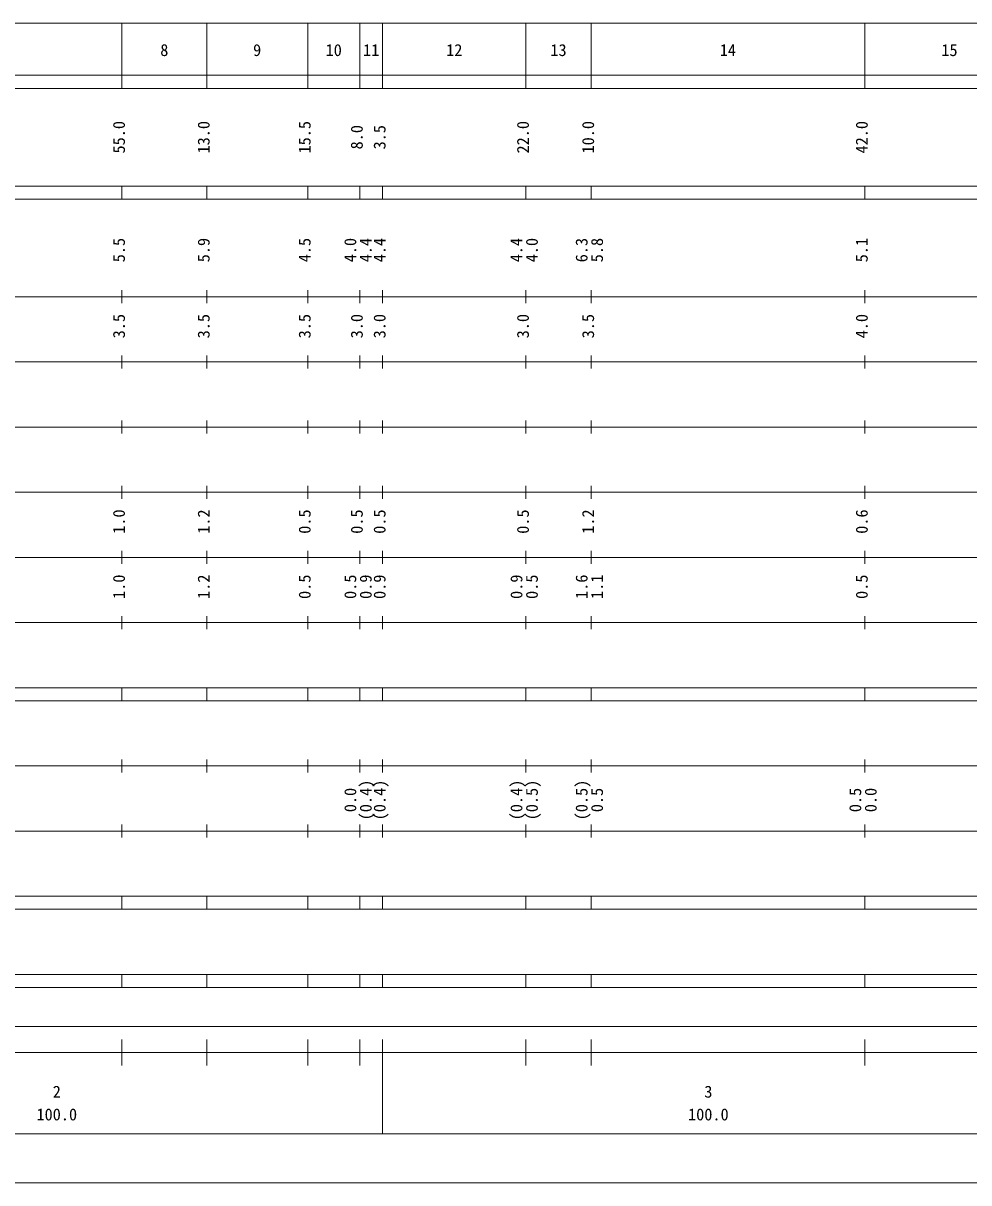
# Model space of a CAD drawing. Units: millimetres on the paper, enlarged 1000 times. Extents: x -625 to 705456, y -625 to 360858.
# Drawn here: x 238294 to 383423, y 858 to 178858 of the extents above; entities that cross this region are included whole.
import ezdxf
from ezdxf.enums import TextEntityAlignment as Align

# ---------------------------------------------------------------- set-up
doc = ezdxf.new("R2010")
doc.units = ezdxf.units.MM
doc.header["$LTSCALE"] = 1000
doc.layers.add('S-SUV', color=7, linetype='Continuous', lineweight=13)
doc.styles.add('ＭＳ ゴシック', font='')
doc.styles.get('ＭＳ ゴシック').set_extended_font_data('MS Gothic')

msp = doc.modelspace()

# ---------------------------------------------------------------- linework, layer by layer
at = {"layer": 'S-SUV'}
for p, q in [((93456, 178858), (604456, 178858)), ((253456, 168858), (253456, 178858)), ((266456, 168858), (266456, 178858)), ((281956, 168858), (281956, 178858)), ((289956, 168858), (289956, 178858)), ((293456, 168858), (293456, 178858)), ((315456, 168858), (315456, 178858)), ((325456, 168858), (325456, 178858)), ((367456, 168858), (367456, 178858)), ((65456, 170858), (604456, 170858)), ((65456, 168858), (604456, 168858)), ((65456, 153858), (604456, 153858)), ((253456, 151858), (253456, 153858)), ((266456, 151858), (266456, 153858)), ((281956, 151858), (281956, 153858)), ((289956, 151858), (289956, 153858)), ((293456, 151858), (293456, 153858)), ((315456, 151858), (315456, 153858)), ((325456, 151858), (325456, 153858)), ((367456, 151858), (367456, 153858)), ((65456, 151858), (604456, 151858)), ((253456, 135858), (253456, 137858)), ((266456, 135858), (266456, 137858)), ((281956, 135858), (281956, 137858)), ((289956, 135858), (289956, 137858)), ((293456, 135858), (293456, 137858)), ((315456, 135858), (315456, 137858)), ((325456, 135858), (325456, 137858)), ((367456, 135858), (367456, 137858)), ((65456, 136858), (604456, 136858)), ((71456, 126858), (604456, 126858)), ((253456, 125858), (253456, 127858)), ((266456, 125858), (266456, 127858)), ((281956, 125858), (281956, 127858)), ((289956, 125858), (289956, 127858)), ((293456, 125858), (293456, 127858)), ((315456, 125858), (315456, 127858)), ((325456, 125858), (325456, 127858)), ((367456, 125858), (367456, 127858)), ((253456, 115858), (253456, 117858)), ((266456, 115858), (266456, 117858)), ((281956, 115858), (281956, 117858)), ((289956, 115858), (289956, 117858)), ((293456, 115858), (293456, 117858)), ((315456, 115858), (315456, 117858)), ((325456, 115858), (325456, 117858)), ((367456, 115858), (367456, 117858)), ((77456, 116858), (604456, 116858)), ((71456, 106858), (604456, 106858)), ((253456, 105858), (253456, 107858)), ((266456, 105858), (266456, 107858)), ((281956, 105858), (281956, 107858)), ((289956, 105858), (289956, 107858)), ((293456, 105858), (293456, 107858)), ((315456, 105858), (315456, 107858)), ((325456, 105858), (325456, 107858)), ((367456, 105858), (367456, 107858)), ((77456, 96858), (604456, 96858)), ((253456, 95858), (253456, 97858)), ((266456, 95858), (266456, 97858)), ((281956, 95858), (281956, 97858)), ((289956, 95858), (289956, 97858)), ((293456, 95858), (293456, 97858)), ((315456, 95858), (315456, 97858)), ((325456, 95858), (325456, 97858)), ((367456, 95858), (367456, 97858)), ((253456, 85858), (253456, 87858)), ((266456, 85858), (266456, 87858)), ((281956, 85858), (281956, 87858)), ((289956, 85858), (289956, 87858)), ((293456, 85858), (293456, 87858)), ((315456, 85858), (315456, 87858)), ((325456, 85858), (325456, 87858)), ((367456, 85858), (367456, 87858)), ((71456, 86858), (604456, 86858)), ((65456, 76858), (604456, 76858)), ((253456, 74858), (253456, 76858)), ((266456, 74858), (266456, 76858)), ((281956, 74858), (281956, 76858)), ((289956, 74858), (289956, 76858)), ((293456, 74858), (293456, 76858)), ((315456, 74858), (315456, 76858)), ((325456, 74858), (325456, 76858)), ((367456, 74858), (367456, 76858)), ((65456, 74858), (604456, 74858)), ((74456, 64858), (604456, 64858)), ((253456, 63858), (253456, 65858)), ((266456, 63858), (266456, 65858)), ((281956, 63858), (281956, 65858)), ((289956, 63858), (289956, 65858)), ((293456, 63858), (293456, 65858)), ((315456, 63858), (315456, 65858)), ((325456, 63858), (325456, 65858)), ((367456, 63858), (367456, 65858)), ((253456, 53858), (253456, 55858)), ((266456, 53858), (266456, 55858)), ((281956, 53858), (281956, 55858)), ((289956, 53858), (289956, 55858)), ((293456, 53858), (293456, 55858)), ((315456, 53858), (315456, 55858)), ((325456, 53858), (325456, 55858)), ((367456, 53858), (367456, 55858)), ((65456, 54858), (604456, 54858)), ((65456, 44858), (604456, 44858)), ((253456, 42858), (253456, 44858)), ((266456, 42858), (266456, 44858)), ((281956, 42858), (281956, 44858)), ((289956, 42858), (289956, 44858)), ((293456, 42858), (293456, 44858)), ((315456, 42858), (315456, 44858)), ((325456, 42858), (325456, 44858)), ((367456, 42858), (367456, 44858)), ((65456, 42858), (604456, 42858)), ((65456, 32858), (604456, 32858)), ((253456, 30858), (253456, 32858)), ((266456, 30858), (266456, 32858)), ((281956, 30858), (281956, 32858)), ((289956, 30858), (289956, 32858)), ((293456, 30858), (293456, 32858)), ((315456, 30858), (315456, 32858)), ((325456, 30858), (325456, 32858)), ((367456, 30858), (367456, 32858)), ((65456, 30858), (604456, 30858)), ((96456, 24858), (588456, 24858)), ((253456, 18858), (253456, 22858)), ((266456, 18858), (266456, 22858)), ((281956, 18858), (281956, 22858)), ((289956, 18858), (289956, 22858)), ((293456, 8358), (293456, 22858)), ((315456, 18858), (315456, 22858)), ((325456, 18858), (325456, 22858)), ((367456, 18858), (367456, 22858)), ((65456, 20858), (604456, 20858)), ((93456, 8358), (604456, 8358)), ((65456, 858), (705456, 858))]:
    msp.add_line(p, q, dxfattribs=at)

# ---------------------------------------------------------------- texts
at = {"layer": 'S-SUV', "style": 'ＭＳ ゴシック'}
for s, p in [('8', (259331, 173263)), ('9', (273581, 173263)), ('10', (284706, 173263)), ('11', (290456, 173263)), ('12', (303206, 173263)), ('13', (319206, 173263)), ('14', (345206, 173263)), ('15', (379206, 173263)), ('2', (242831, 13381)), ('3', (342831, 13381)), ('100.0', (240331, 9891)), ('100.0', (340331, 9891))]:
    msp.add_text(s, height=1833, dxfattribs=at).set_placement(p, align=Align.BOTTOM_LEFT)
for s, p in [('55.0', (254456, 158858)), ('13.0', (267456, 158858)), ('15.5', (282956, 158858)), ('8.0', (290956, 159483)), ('3.5', (294456, 159483)), ('22.0', (316456, 158858)), ('10.0', (326456, 158858)), ('42.0', (368456, 158858)), ('5.5', (254456, 142157)), ('5.9', (267456, 142157)), ('4.5', (282956, 142157)), ('4.0', (289956, 142157)), ('4.4', (292326, 142157)), ('4.4', (294456, 142157)), ('4.4', (315456, 142157)), ('4.0', (317826, 142157)), ('6.3', (325456, 142157)), ('5.8', (327826, 142157)), ('5.1', (368456, 142157)), ('3.5', (254456, 130483)), ('3.5', (267456, 130483)), ('3.5', (282956, 130483)), ('3.0', (290956, 130483)), ('3.0', (294456, 130483)), ('3.0', (316456, 130483)), ('3.5', (326456, 130483)), ('4.0', (368456, 130483)), ('1.0', (254456, 100483)), ('1.2', (267456, 100483)), ('0.5', (282956, 100483)), ('0.5', (290956, 100483)), ('0.5', (294456, 100483)), ('0.5', (316456, 100483)), ('1.2', (326456, 100483)), ('0.6', (368456, 100483)), ('1.0', (254456, 90483)), ('1.2', (267456, 90483)), ('0.5', (282956, 90483)), ('0.5', (289956, 90483)), ('0.9', (292326, 90483)), ('0.9', (294456, 90483)), ('0.9', (315456, 90483)), ('0.5', (317826, 90483)), ('1.6', (325456, 90483)), ('1.1', (327826, 90483)), ('0.5', (368456, 90483)), ('(0.4)', (292326, 56497)), ('(0.4)', (294456, 56497)), ('(0.4)', (315456, 56497)), ('(0.5)', (317826, 56497)), ('(0.5)', (325456, 56497)), ('0.0', (289956, 57747)), ('0.5', (327826, 57747)), ('0.5', (367456, 57747)), ('0.0', (369826, 57747))]:
    msp.add_text(s, height=1833, rotation=90, dxfattribs=at).set_placement(p, align=Align.BOTTOM_LEFT)

doc.saveas('drawing.dxf')
